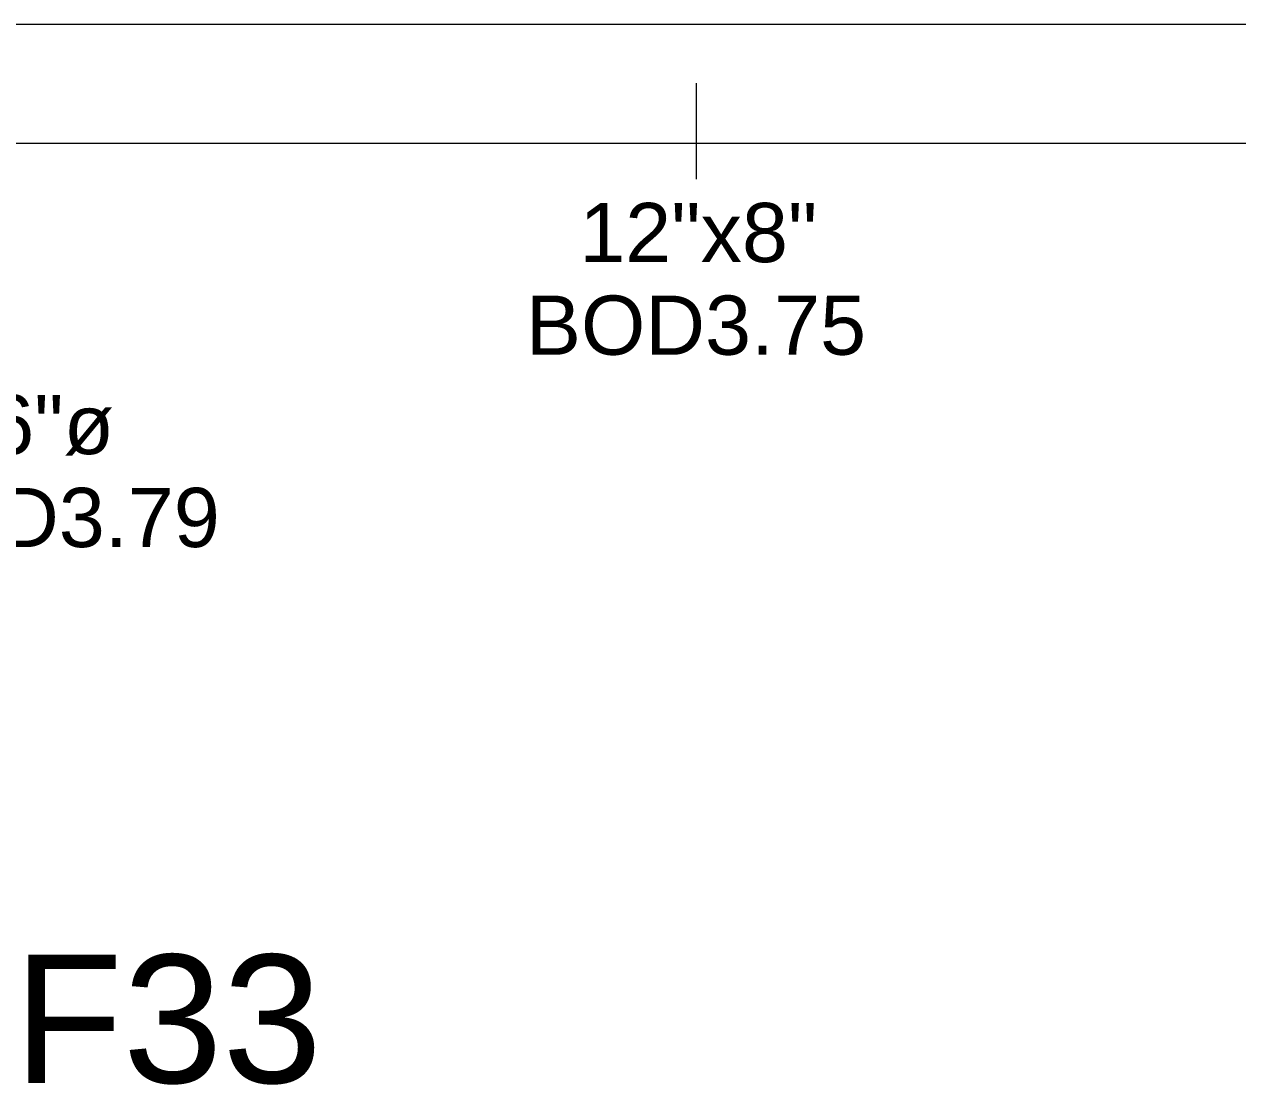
# Model space of a CAD drawing. Header units: metres. Extents: x 39 to 278, y -7 to 151.
# Drawn here: x 68.799 to 71.923, y 17.028 to 19.758 of the extents above; entities that cross this region are included whole.
import ezdxf

# ---------------------------------------------------------------- set-up
doc = ezdxf.new("R2010")
doc.units = ezdxf.units.M
doc.layers.add('HVAC - Ductos', color=5, linetype='Continuous', lineweight=50)
doc.layers.add('PDF_Text', color=7, linetype='Continuous')
doc.styles.add('PDF Arial-BoldMT-Identity-H', font='arial.ttf')
doc.styles.add('PDF Helvetica', font='')
doc.styles.get('PDF Helvetica').set_extended_font_data('Helvetica')

msp = doc.modelspace()

# ---------------------------------------------------------------- linework, layer by layer
at = {"layer": 'HVAC - Ductos', "lineweight": 0}
msp.add_lwpolyline([(72.9586, 19.4506), (68.1185, 19.4506), (68.1185, 19.7578), (72.9586, 19.7578)], close=True, dxfattribs=at)
msp.add_lwpolyline([(70.5293, 19.6065), (70.5293, 19.359)], dxfattribs=at)

# ---------------------------------------------------------------- texts
at = {"layer": 'PDF_Text', "lineweight": 0, "char_height": 0.15247, "attachment_point": 4, "style": 'PDF Helvetica'}
for s, insert in [('12"x8"', (70.228, 19.2206)), ('BOD3.75', (70.0905, 18.9822)), ('6"ø', (68.7062, 18.7255)), ('BOD3.79', (68.4266, 18.4872))]:
    msp.add_mtext(s, dxfattribs=dict(at, insert=insert))
at = {"layer": 'PDF_Text', "color": 232, "lineweight": 70, "true_color": 0xe91e64, "insert": (68.7716, 17.1955), "char_height": 0.33001, "attachment_point": 4, "style": 'PDF Arial-BoldMT-Identity-H'}
msp.add_mtext('F33', dxfattribs=at)

doc.saveas('drawing.dxf')
